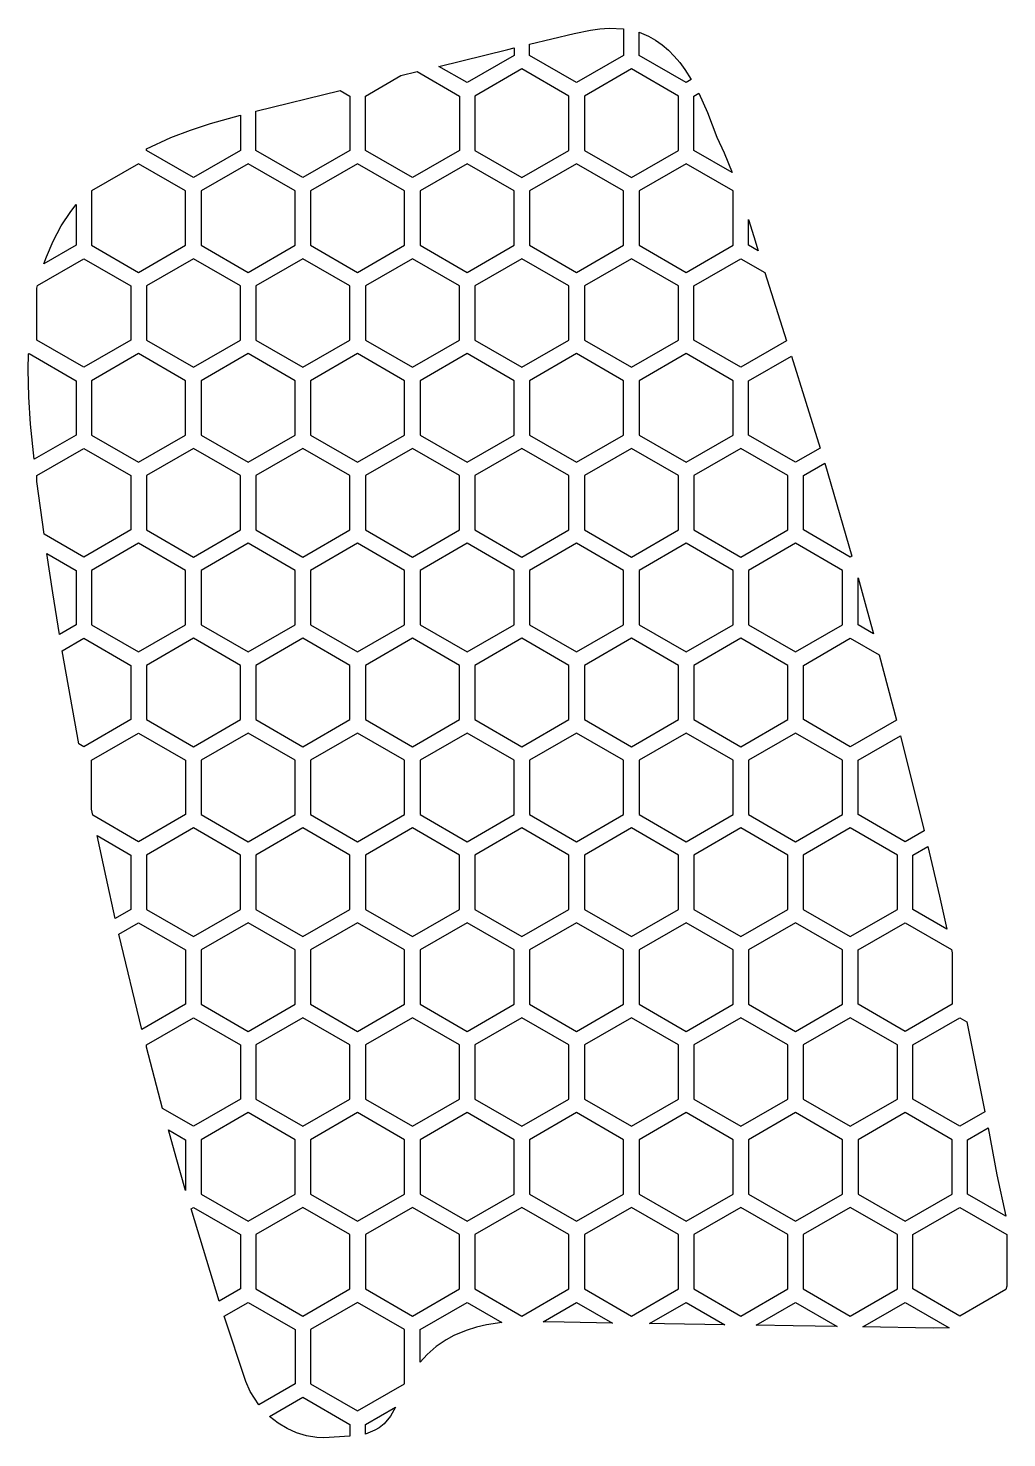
# Model space of a CAD drawing. Header units: millimetres. Extents: x 113.6 to 145.1, y -137.4 to -91.9.
import ezdxf

# ---------------------------------------------------------------- set-up
doc = ezdxf.new("R2010")
doc.units = ezdxf.units.MM

# ---------------------------------------------------------------- blocks, each defined once
blk = doc.blocks.new('HEX')
blk.add_lwpolyline([(1.516, 0.875), (0, 1.75), (-1.516, 0.875), (-1.516, -0.875), (0, -1.75), (1.516, -0.875)], close=True)

msp = doc.modelspace()

# ---------------------------------------------------------------- linework, layer by layer
for points in [[(129.75, -92.444), (131.184, -92.097), (131.713, -91.991), (132.017, -91.95), (132.32, -91.929), (132.781, -91.948), (132.781, -92.809), (131.265, -93.684), (129.75, -92.809), (129.75, -92.444)], [(133.281, -92.061), (133.586, -92.188), (133.814, -92.317), (134.027, -92.469), (134.227, -92.641), (134.414, -92.83), (134.59, -93.037), (134.753, -93.258), (134.965, -93.587), (134.797, -93.684), (133.281, -92.809), (133.281, -92.061)], [(126.824, -93.159), (129.05, -92.615), (129.25, -92.566), (129.25, -92.809), (127.734, -93.684), (126.824, -93.159)], [(125.593, -93.459), (126.121, -93.33), (127.484, -94.117), (127.484, -95.867), (125.969, -96.742), (124.453, -95.867), (124.453, -94.117), (125.593, -93.459)], [(120.922, -94.601), (123.639, -93.936), (123.953, -94.117), (123.953, -95.867), (122.438, -96.742), (120.922, -95.867), (120.922, -94.601)], [(135.204, -94.026), (135.485, -94.642), (135.792, -95.443), (136.024, -95.948), (136.281, -96.58), (135.047, -95.867), (135.047, -94.117), (135.204, -94.026)], [(117.391, -95.819), (118.182, -95.456), (118.815, -95.216), (119.461, -95.003), (120.422, -94.73), (120.422, -95.867), (118.907, -96.742), (117.391, -95.867), (117.391, -95.819)], [(114.167, -99.296), (114.386, -98.789), (114.646, -98.301), (114.951, -97.836), (115.126, -97.607), (115.126, -98.925), (114.084, -99.526), (114.167, -99.296)], [(136.812, -98.099), (136.983, -98.641), (137.125, -99.106), (136.812, -98.925), (136.812, -98.099)], [(113.88, -100.222), (115.376, -99.358), (116.891, -100.233), (116.891, -101.983), (115.376, -102.858), (113.86, -101.983), (113.86, -100.304), (113.88, -100.222)], [(137.337, -99.805), (138.034, -102.008), (136.562, -102.858), (135.047, -101.983), (135.047, -100.233), (136.562, -99.358), (137.337, -99.805)], [(113.77, -105.824), (113.655, -104.696), (113.598, -103.812), (113.579, -102.93), (113.589, -102.428), (113.61, -102.416), (115.126, -103.291), (115.126, -105.041), (113.77, -105.824)], [(138.191, -102.495), (139.117, -105.46), (138.328, -105.916), (136.812, -105.041), (136.812, -103.291), (138.191, -102.495)], [(114.092, -108.233), (113.86, -106.542), (113.86, -106.349), (115.376, -105.474), (116.891, -106.349), (116.891, -108.099), (115.376, -108.974), (114.092, -108.233)], [(139.266, -105.952), (140.145, -108.944), (140.093, -108.974), (138.578, -108.099), (138.578, -106.349), (139.266, -105.952)], [(114.59, -111.467), (114.375, -110.131), (114.184, -108.864), (115.126, -109.407), (115.126, -111.157), (114.59, -111.467)], [(140.343, -109.643), (140.576, -110.474), (140.843, -111.446), (140.343, -111.157), (140.343, -109.643)], [(115.214, -114.997), (114.677, -111.994), (115.376, -111.59), (116.891, -112.465), (116.891, -114.215), (115.376, -115.09), (115.214, -114.997)], [(141.028, -112.13), (141.582, -114.231), (140.093, -115.09), (138.578, -114.215), (138.578, -112.465), (140.093, -111.59), (141.028, -112.13)], [(115.626, -117.096), (115.626, -115.523), (117.141, -114.648), (118.657, -115.523), (118.657, -117.273), (117.141, -118.148), (115.666, -117.297), (115.626, -117.096)], [(141.711, -114.733), (142.47, -117.796), (141.859, -118.148), (140.343, -117.273), (140.343, -115.523), (141.711, -114.733)], [(116.386, -120.623), (116.089, -119.295), (115.802, -117.953), (116.891, -118.581), (116.891, -120.331), (116.386, -120.623)], [(142.591, -118.303), (142.964, -119.905), (143.204, -120.964), (142.109, -120.331), (142.109, -118.581), (142.591, -118.303)], [(117.247, -124.203), (116.502, -121.133), (117.141, -120.764), (118.657, -121.639), (118.657, -123.389), (117.247, -124.203)], [(143.374, -121.731), (143.374, -123.389), (141.859, -124.264), (140.343, -123.389), (140.343, -121.639), (141.859, -120.764), (143.351, -121.626), (143.374, -121.731)], [(117.915, -126.75), (117.391, -124.77), (117.391, -124.697), (118.907, -123.822), (120.422, -124.697), (120.422, -126.447), (118.907, -127.322), (117.915, -126.75)], [(143.851, -123.953), (144.435, -126.854), (143.624, -127.322), (142.109, -126.447), (142.109, -124.697), (143.624, -123.822), (143.851, -123.953)], [(118.657, -129.386), (118.353, -128.328), (118.103, -127.436), (118.657, -127.755), (118.657, -129.386)], [(144.536, -127.373), (144.821, -128.883), (145.105, -130.216), (143.874, -129.505), (143.874, -127.755), (144.536, -127.373)], [(119.743, -132.956), (118.831, -129.982), (118.907, -129.938), (120.422, -130.813), (120.422, -132.563), (119.743, -132.956)], [(145.105, -132.584), (143.624, -133.438), (142.109, -132.563), (142.109, -130.813), (143.624, -129.938), (145.14, -130.813), (145.14, -132.476), (145.105, -132.584)], [(121.015, -136.298), (120.741, -135.874), (120.595, -135.55), (119.899, -133.443), (120.672, -132.996), (122.188, -133.871), (122.188, -135.621), (121.015, -136.298)], [(128.858, -133.645), (128.355, -133.72), (128.033, -133.797), (127.704, -133.9), (127.308, -134.064), (127.057, -134.202), (126.739, -134.422), (126.445, -134.679), (126.219, -134.919), (126.219, -133.871), (127.734, -132.996), (128.858, -133.645)], [(132.419, -133.662), (130.868, -133.639), (130.185, -133.62), (131.265, -132.996), (132.419, -133.662)], [(136.042, -133.716), (134.102, -133.687), (133.613, -133.68), (134.797, -132.996), (136.042, -133.716)], [(139.669, -133.771), (138.254, -133.749), (137.056, -133.731), (138.328, -132.996), (139.669, -133.771)], [(143.284, -133.819), (142.764, -133.828), (140.495, -133.784), (141.859, -132.996), (143.284, -133.819)], [(123.953, -137.309), (123.118, -137.362), (122.89, -137.35), (122.556, -137.295), (122.234, -137.199), (121.928, -137.063), (121.641, -136.891), (121.365, -136.674), (122.438, -136.054), (123.953, -136.929), (123.953, -137.309)], [(125.425, -136.375), (125.269, -136.664), (125.059, -136.907), (124.893, -137.039), (124.757, -137.121), (124.453, -137.242), (124.453, -136.929), (125.425, -136.375)]]:
    msp.add_lwpolyline(points, close=True)

# ---------------------------------------------------------------- block references
for p in [(129.5, -94.992), (133.031, -94.992), (117.141, -98.05), (120.672, -98.05), (124.203, -98.05), (127.734, -98.05), (131.265, -98.05), (134.797, -98.05), (118.907, -101.108), (122.438, -101.108), (125.969, -101.108), (129.5, -101.108), (133.031, -101.108), (117.141, -104.166), (120.672, -104.166), (124.203, -104.166), (127.734, -104.166), (131.265, -104.166), (134.797, -104.166), (118.907, -107.224), (122.438, -107.224), (125.969, -107.224), (129.5, -107.224), (133.031, -107.224), (136.562, -107.224), (117.141, -110.282), (120.672, -110.282), (124.203, -110.282), (127.734, -110.282), (131.265, -110.282), (134.797, -110.282), (138.328, -110.282), (118.907, -113.34), (122.438, -113.34), (125.969, -113.34), (129.5, -113.34), (133.031, -113.34), (136.562, -113.34), (120.672, -116.398), (124.203, -116.398), (127.734, -116.398), (131.265, -116.398), (134.797, -116.398), (138.328, -116.398), (118.907, -119.456), (122.438, -119.456), (125.969, -119.456), (129.5, -119.456), (133.031, -119.456), (136.562, -119.456), (140.093, -119.456), (120.672, -122.514), (124.203, -122.514), (127.734, -122.514), (131.265, -122.514), (134.797, -122.514), (138.328, -122.514), (122.438, -125.572), (125.969, -125.572), (129.5, -125.572), (133.031, -125.572), (136.562, -125.572), (140.093, -125.572), (120.672, -128.63), (124.203, -128.63), (127.734, -128.63), (131.265, -128.63), (134.797, -128.63), (138.328, -128.63), (141.859, -128.63), (122.438, -131.688), (125.969, -131.688), (129.5, -131.688), (133.031, -131.688), (136.562, -131.688), (140.093, -131.688), (124.203, -134.746)]:
    msp.add_blockref('HEX', p)

doc.saveas('drawing.dxf')
